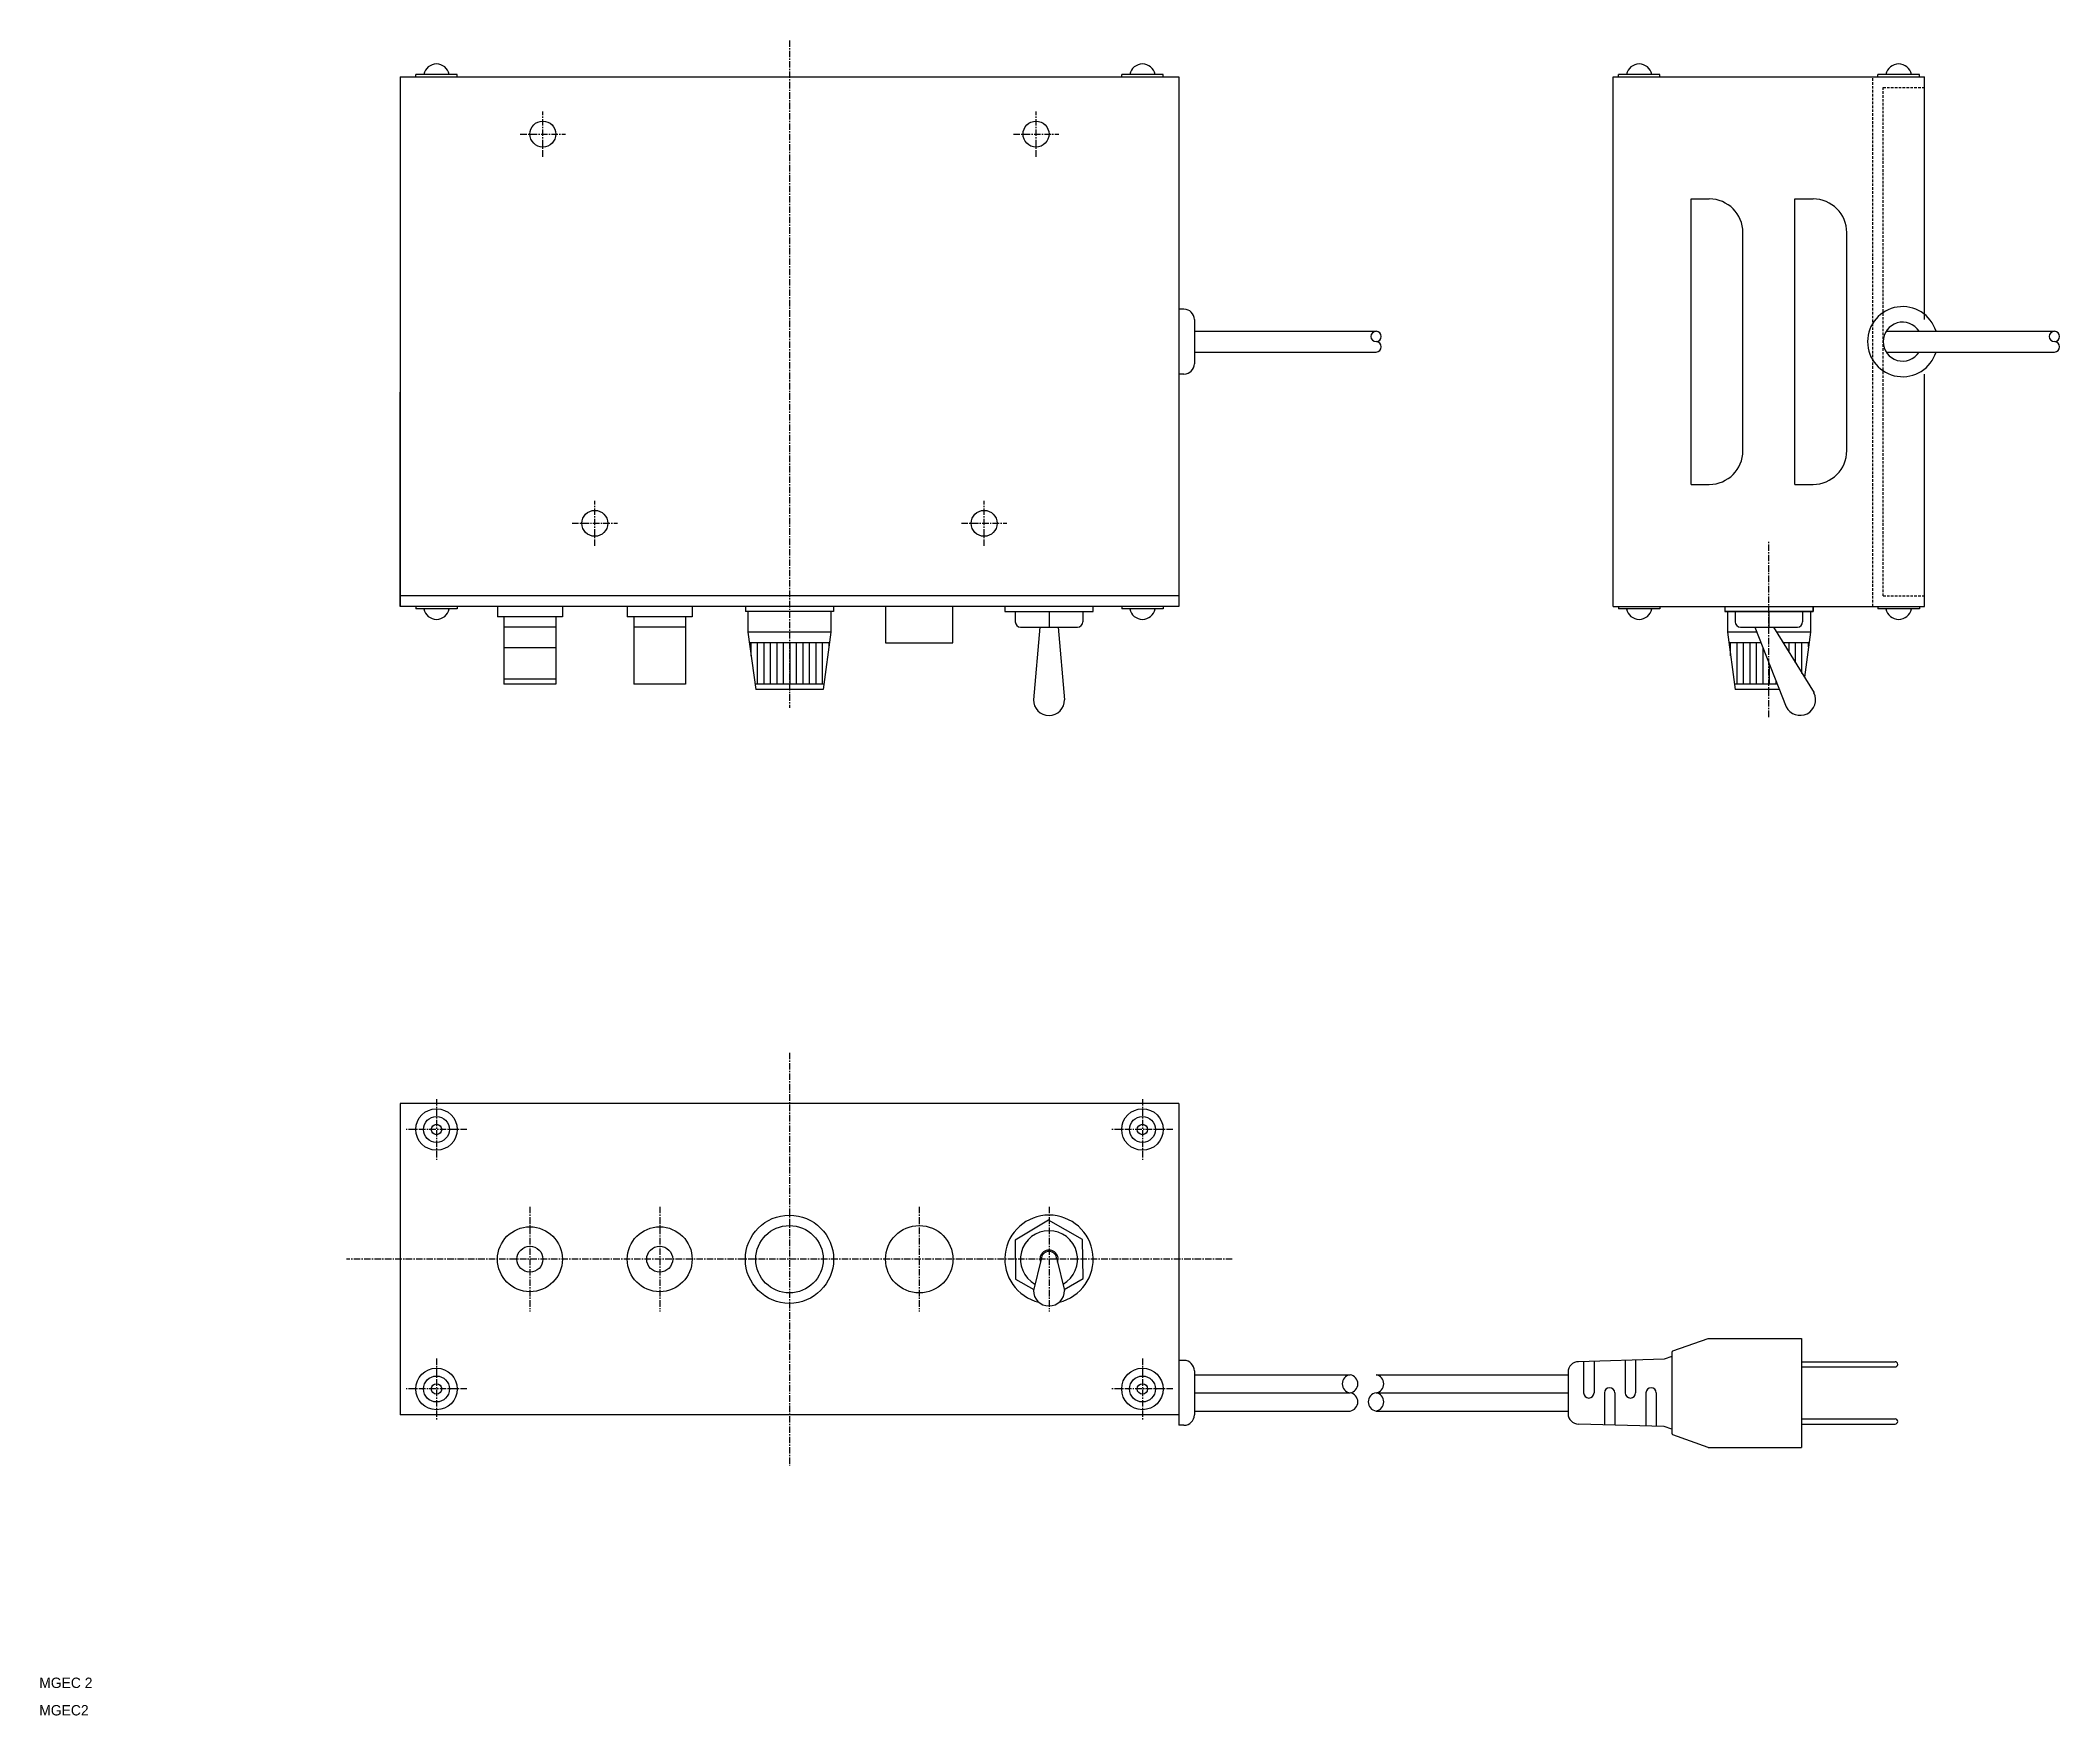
# Model space of a CAD drawing. Extents: x -34 to 355, y 78 to 400.
import ezdxf

# ---------------------------------------------------------------- set-up
doc = ezdxf.new("R2010")
doc.units = 0
doc.linetypes.add('CENTER', pattern=[2, 1.25, -0.25, 0.25, -0.25])
doc.linetypes.add('DASHED', pattern=[0.75, 0.5, -0.25])
doc.layers.get('0').update_dxf_attribs({"linetype": 'CONTINUOUS'})
doc.layers.add('CENTER', color=1, linetype='CENTER')

# ---------------------------------------------------------------- blocks, each defined once
blk = doc.blocks.new('*X2')
at = {"color": 0}
for p, q in [((75, 122.59), (75, 125.12)), ((76.25, 117.12), (76.25, 125.12)), ((77.5, 117.12), (77.5, 125.12)), ((78.75, 117.12), (78.75, 125.12)), ((80, 117.12), (80, 125.12)), ((81.25, 117.12), (81.25, 125.12)), ((82.5, 117.12), (82.5, 125.12)), ((83.75, 117.12), (83.75, 125.12)), ((85, 117.12), (85, 125.12)), ((86.25, 117.12), (86.25, 125.12)), ((87.5, 117.12), (87.5, 125.12)), ((88.75, 117.12), (88.75, 125.12)), ((90, 124.31), (90, 125.12))]:
    blk.add_line(p, q, dxfattribs=at)

msp = doc.modelspace()

# ---------------------------------------------------------------- linework, layer by layer
at = {"color": 7, "linetype": 'CONTINUOUS'}
for p, q in [((34.85, 393.23), (184.85, 393.23)), ((34.85, 393.23), (34.85, 291.23)), ((45.85, 393.73), (37.85, 393.73)), ((37.85, 393.23), (37.85, 393.73)), ((45.85, 393.23), (45.85, 393.73)), ((181.85, 393.73), (173.85, 393.73)), ((173.85, 393.23), (173.85, 393.73)), ((181.85, 393.23), (181.85, 393.73)), ((184.85, 393.23), (184.85, 291.23)), ((268.54, 291.23), (268.54, 393.23)), ((268.54, 393.23), (328.54, 393.23)), ((277.54, 393.73), (269.54, 393.73)), ((269.54, 393.23), (269.54, 393.73)), ((277.54, 393.23), (277.54, 393.73)), ((327.54, 393.73), (319.54, 393.73)), ((319.54, 393.23), (319.54, 393.73)), ((327.54, 393.23), (327.54, 393.73)), ((328.54, 346.47), (328.54, 393.23)), ((283.54, 314.73), (283.54, 369.73)), ((283.54, 369.73), (287.04, 369.73)), ((303.54, 314.73), (303.54, 369.73)), ((303.54, 369.73), (307.04, 369.73)), ((293.54, 321.23), (293.54, 363.23)), ((313.54, 321.23), (313.54, 363.23)), ((185.85, 348.48), (184.85, 348.48)), ((187.85, 346.48), (187.85, 337.98)), ((187.85, 344.23), (222.85, 344.23)), ((321.12, 344.23), (353.54, 344.23)), ((187.85, 340.23), (222.85, 340.23)), ((321.12, 340.23), (353.54, 340.23)), ((185.85, 335.98), (184.85, 335.98)), ((328.54, 291.23), (328.54, 335.98)), ((34.85, 291.23), (34.85, 332.53)), ((283.54, 314.73), (287.04, 314.73)), ((303.54, 314.73), (307.04, 314.73)), ((184.85, 293.23), (34.85, 293.23)), ((184.85, 291.23), (34.85, 291.23)), ((37.85, 291.23), (37.85, 290.73)), ((45.85, 290.73), (37.85, 290.73)), ((45.85, 291.23), (45.85, 290.73)), ((53.6, 291.23), (53.6, 289.23)), ((66.1, 289.23), (53.6, 289.23)), ((54.85, 289.23), (54.85, 276.23)), ((64.85, 289.23), (64.85, 276.23)), ((66.1, 291.23), (66.1, 289.23)), ((78.6, 291.23), (78.6, 289.23)), ((91.1, 289.23), (78.6, 289.23)), ((79.85, 289.23), (79.85, 276.23)), ((89.85, 289.23), (89.85, 276.23)), ((91.1, 291.23), (91.1, 289.23)), ((101.35, 291.23), (101.35, 290.23)), ((118.35, 290.23), (101.35, 290.23)), ((101.85, 290.23), (101.85, 286.23)), ((117.85, 290.23), (117.85, 286.23)), ((118.35, 291.23), (118.35, 290.23)), ((128.35, 291.23), (128.35, 284.23)), ((141.35, 284.23), (141.35, 291.23)), ((151.35, 291.23), (151.35, 290.23)), ((151.35, 290.23), (168.35, 290.23)), ((153.35, 290.23), (153.35, 288.73)), ((153.35, 288.73), (153.35, 288.23)), ((159.85, 290.23), (159.85, 287.23)), ((166.35, 290.23), (166.35, 288.73)), ((166.35, 288.73), (166.35, 288.23)), ((168.35, 290.23), (168.35, 291.23)), ((173.85, 291.23), (173.85, 290.73)), ((181.85, 290.73), (173.85, 290.73)), ((181.85, 291.23), (181.85, 290.73)), ((268.54, 291.23), (328.54, 291.23)), ((269.54, 291.23), (269.54, 290.73)), ((277.54, 290.73), (269.54, 290.73)), ((277.54, 291.23), (277.54, 290.73)), ((290.04, 291.23), (307.04, 291.23)), ((290.04, 291.23), (290.04, 290.23)), ((290.04, 291.23), (290.04, 290.23)), ((290.04, 290.23), (307.04, 290.23)), ((307.04, 290.23), (290.04, 290.23)), ((290.54, 290.23), (290.54, 286.23)), ((292.04, 290.23), (292.04, 288.73)), ((292.04, 288.73), (292.04, 288.23)), ((298.54, 290.23), (298.54, 287.23)), ((305.04, 290.23), (305.04, 288.73)), ((305.04, 288.73), (305.04, 288.23)), ((306.54, 290.23), (306.54, 286.23)), ((307.04, 290.23), (307.04, 291.23)), ((307.04, 291.23), (307.04, 290.23)), ((319.54, 291.23), (319.54, 290.73)), ((327.54, 290.73), (319.54, 290.73)), ((327.54, 291.23), (327.54, 290.73)), ((64.85, 287.23), (54.85, 287.23)), ((89.85, 287.23), (79.85, 287.23)), ((117.85, 286.23), (101.85, 286.23)), ((101.85, 286.23), (103.35, 275.23)), ((117.58, 284.23), (102.13, 284.23)), ((117.85, 286.23), (116.35, 275.23)), ((128.35, 284.23), (141.35, 284.23)), ((154.35, 287.23), (165.35, 287.23)), ((158.1, 287.23), (156.85, 273.23)), ((161.6, 287.23), (162.85, 273.23)), ((296.22, 286.23), (290.54, 286.23)), ((290.54, 286.23), (292.04, 275.23)), ((297.01, 284.23), (290.82, 284.23)), ((291.16, 281.7), (291.16, 284.23)), ((292.41, 276.23), (292.41, 284.23)), ((293.04, 287.23), (304.04, 287.23)), ((293.66, 276.23), (293.66, 284.23)), ((294.91, 276.23), (294.91, 284.23)), ((295.83, 287.23), (301.86, 271.89)), ((296.16, 276.23), (296.16, 284.23)), ((299.42, 287.23), (307.23, 274.57)), ((306.54, 286.23), (300.04, 286.23)), ((306.27, 284.23), (301.27, 284.23)), ((302.41, 282.38), (302.41, 284.23)), ((303.66, 280.35), (303.66, 284.23)), ((304.91, 278.32), (304.91, 284.23)), ((306.54, 286.23), (305.37, 277.59)), ((306.16, 283.42), (306.16, 284.23)), ((64.85, 283.23), (54.85, 283.23)), ((297.41, 276.23), (297.41, 283.2)), ((64.85, 277.23), (54.85, 277.23)), ((64.85, 276.23), (54.85, 276.23)), ((89.85, 276.23), (79.85, 276.23)), ((116.49, 276.23), (103.22, 276.23)), ((300.15, 276.23), (291.91, 276.23)), ((298.66, 276.23), (298.66, 280.02)), ((299.91, 276.23), (299.91, 276.84)), ((116.35, 275.23), (103.35, 275.23)), ((300.55, 275.23), (292.04, 275.23)), ((184.85, 195.44), (34.85, 195.44)), ((34.85, 195.44), (34.85, 135.44)), ((184.85, 195.44), (184.85, 133.44)), ((158.35, 165.44), (156.85, 159.44)), ((161.35, 165.44), (162.85, 159.44)), ((280.05, 147.76), (286.85, 150.19)), ((286.85, 150.19), (304.85, 150.19)), ((304.85, 150.19), (304.85, 129.19)), ((185.85, 145.94), (184.85, 145.94)), ((187.85, 143.94), (187.85, 135.44)), ((278.35, 146.19), (261.85, 145.69)), ((262.85, 145.72), (262.85, 139.69)), ((264.85, 145.78), (264.85, 139.69)), ((270.85, 145.96), (270.85, 139.69)), ((272.85, 146.02), (272.85, 139.69)), ((279.85, 146.69), (278.35, 146.19)), ((279.85, 147.48), (279.85, 131.9)), ((304.85, 145.69), (322.85, 145.69)), ((304.85, 144.69), (322.85, 144.69)), ((187.85, 143.19), (217.85, 143.19)), ((222.85, 143.19), (259.85, 143.19)), ((259.85, 143.69), (259.85, 135.69)), ((187.85, 139.69), (217.85, 139.69)), ((187.85, 136.19), (217.85, 136.19)), ((222.85, 139.69), (259.85, 139.69)), ((222.85, 136.19), (259.85, 136.19)), ((266.85, 139.69), (266.85, 133.54)), ((268.85, 139.69), (268.85, 133.48)), ((274.85, 139.69), (274.85, 133.3)), ((276.85, 139.69), (276.85, 133.24)), ((184.85, 135.44), (34.85, 135.44)), ((185.85, 133.44), (184.85, 133.44)), ((278.35, 133.19), (261.85, 133.69)), ((279.85, 132.69), (278.35, 133.19)), ((304.85, 134.69), (322.85, 134.69)), ((304.85, 133.69), (322.85, 133.69)), ((286.85, 129.19), (280.05, 131.62)), ((286.85, 129.19), (304.85, 129.19))]:
    msp.add_line(p, q, dxfattribs=at)
at = {"color": 3, "linetype": 'DASHED'}
for p, q in [((318.54, 291.23), (318.54, 393.23)), ((320.54, 293.23), (320.54, 391.23)), ((320.54, 391.23), (328.54, 391.23)), ((320.54, 293.23), (328.54, 293.23))]:
    msp.add_line(p, q, dxfattribs=at)
at = {"color": 7, "linetype": 'CONTINUOUS'}
msp.add_lwpolyline([(162.8, 159.64), (166.4, 161.76), (166.31, 169.27), (159.77, 172.95), (153.31, 169.12), (153.4, 161.61), (156.9, 159.64)], dxfattribs=at)
for centre, radius in [((62.35, 382.23), 2.5), ((157.35, 382.23), 2.5), ((72.35, 307.23), 2.5), ((147.35, 307.23), 2.5), ((41.85, 190.44), 4), ((41.85, 190.44), 2.5), ((41.85, 190.44), 1), ((177.85, 190.44), 4), ((177.85, 190.44), 2.5), ((177.85, 190.44), 1), ((59.85, 165.44), 6.25), ((84.85, 165.44), 6.25), ((109.85, 165.44), 8.5), ((109.85, 165.44), 6.5), ((134.85, 165.44), 6.5), ((59.85, 165.44), 2.5), ((84.85, 165.44), 2.5), ((41.85, 140.44), 4), ((177.85, 140.44), 4), ((41.85, 140.44), 2.5), ((41.85, 140.44), 1), ((177.85, 140.44), 2.5), ((177.85, 140.44), 1)]:
    msp.add_circle(centre, radius, dxfattribs=at)
for centre, radius, start, end in [((41.85, 393.23), 2.5, 11.537, 168.463), ((177.85, 393.23), 2.5, 11.537, 168.463), ((273.54, 393.23), 2.5, 11.537, 168.463), ((323.54, 393.23), 2.5, 11.537, 168.463), ((287.04, 363.23), 6.5, 0, 90), ((307.04, 363.23), 6.5, 0, 90), ((185.85, 346.48), 2, 0, 90), ((324.29, 342.23), 6.75, 17.2353, 342.7647), ((222.85, 343.23), 1, 90, 270), ((222.85, 343.23), 1, 270, 90), ((324.29, 342.23), 3.75, 32.231, 327.769), ((353.54, 343.23), 1, 90, 270), ((353.54, 343.23), 1, 270, 90), ((222.85, 341.23), 1, 270, 90), ((353.54, 341.23), 1, 270, 90), ((185.85, 337.98), 2, 270, 0), ((287.04, 321.23), 6.5, 270, 0), ((307.04, 321.23), 6.5, 270, 0), ((41.85, 291.23), 2.5, 191.537, 348.463), ((154.35, 288.23), 1, 180, 270), ((165.35, 288.23), 1, 270, 0), ((177.85, 291.23), 2.5, 191.537, 348.463), ((273.54, 291.23), 2.5, 191.537, 348.463), ((293.04, 288.23), 1, 180, 270), ((304.04, 288.23), 1, 270, 0), ((323.54, 291.23), 2.5, 191.537, 348.463), ((159.85, 273.23), 3, 180, 0), ((304.54, 273.23), 3, 206.5651, 26.5651), ((159.85, 165.44), 8.5, 283.3347, 256.6653), ((159.85, 165.44), 5.5, 299.3785, 240.6215), ((159.85, 165.44), 1.75, 340.2946, 199.7054), ((159.85, 165.44), 1.5, 360, 180), ((159.85, 159.44), 3, 180, 0), ((185.85, 143.94), 2, 0, 90), ((261.85, 143.69), 2, 90, 180), ((280.15, 147.48), 0.3, 109.6538, 180), ((322.85, 145.19), 0.5, 270, 90), ((218.12, 141.44), 1.77, 98.7974, 261.2026), ((217.58, 141.44), 1.77, 278.7974, 81.2026), ((222.58, 141.44), 1.77, 278.7974, 81.2026), ((267.85, 139.69), 1, 0, 180), ((275.85, 139.69), 1, 0, 180), ((217.58, 137.94), 1.77, 278.7974, 81.2026), ((223.12, 137.94), 1.77, 98.7974, 261.2026), ((222.58, 137.94), 1.77, 278.7974, 81.2026), ((263.85, 139.69), 1, 180, 0), ((271.85, 139.69), 1, 180, 0), ((185.85, 135.44), 2, 270, 0), ((261.85, 135.69), 2, 180, 270), ((322.85, 134.19), 0.5, 270, 90), ((280.15, 131.9), 0.3, 180, 250.3462)]:
    msp.add_arc(centre, radius, start, end, dxfattribs=at)
at = {"layer": 'CENTER', "color": 1, "linetype": 'CENTER'}
for p, q in [((109.85, 400.28), (109.85, 271.67)), ((62.35, 377.86), (62.35, 386.59)), ((157.35, 377.86), (157.35, 386.59)), ((57.99, 382.23), (66.72, 382.23)), ((152.99, 382.23), (161.72, 382.23)), ((72.35, 302.86), (72.35, 311.59)), ((147.35, 302.86), (147.35, 311.59)), ((67.99, 307.23), (76.72, 307.23)), ((142.99, 307.23), (151.72, 307.23)), ((298.54, 269.91), (298.54, 303.75)), ((109.85, 205.23), (109.85, 125.66)), ((41.85, 196.31), (41.85, 184.57)), ((177.85, 196.31), (177.85, 184.57)), ((47.72, 190.44), (35.98, 190.44)), ((183.72, 190.44), (171.98, 190.44)), ((59.85, 175.54), (59.85, 155.34)), ((84.85, 175.54), (84.85, 155.34)), ((134.85, 175.54), (134.85, 155.34)), ((159.85, 175.54), (159.85, 155.34)), ((195.16, 165.44), (24.54, 165.44)), ((41.85, 146.31), (41.85, 134.57)), ((177.85, 146.31), (177.85, 134.57)), ((47.72, 140.44), (35.98, 140.44)), ((183.72, 140.44), (171.98, 140.44))]:
    msp.add_line(p, q, dxfattribs=at)

# ---------------------------------------------------------------- block references
at = {"color": 7, "linetype": 'CONTINUOUS'}
msp.add_blockref('*X2', (27.47, 159.11), dxfattribs=at)

# ---------------------------------------------------------------- texts
for s, p in [('MGEC 2', (-34.68, 82.83)), ('MGEC2', (-34.68, 77.54))]:
    msp.add_text(s, height=2, dxfattribs=at).set_placement(p)

doc.saveas('drawing.dxf')
